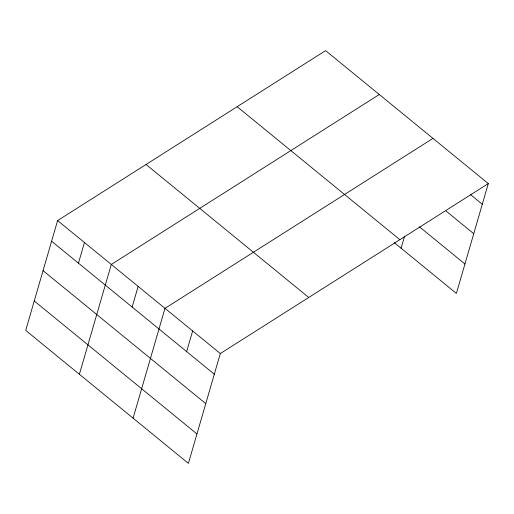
<?xml version="1.0" encoding="UTF-8"?>
<svg xmlns="http://www.w3.org/2000/svg" width="514" height="514" viewBox="0 0 514 514"><rect width="100%" height="100%" fill="white"/><g stroke="black" fill="none" stroke-linecap="round" stroke-linejoin="round"><path stroke-width="0.77" d="M57.607 220.577L25.7 330.399L188.407 463.377L220.313 353.555L488.3 183.601L325.593 50.623L57.607 220.577L220.313 353.555M78.456 263.162L84.45 242.518M79.394 374.282L111.3 264.459L379.287 94.505M132.149 307.044L138.144 286.401M133.087 418.165L164.994 308.342L432.981 138.388M186.659 351.595L192.654 330.952M401.074 248.211L404.582 236.138M488.3 183.601L456.393 293.423L394.36 242.724M470.625 194.703L482.299 204.251M446.094 211.068L473.754 233.677M419.456 226.822L464.945 263.997M237.153 106.706L399.866 239.691M146.04 164.493L308.747 297.471M51.606 241.22L214.319 374.205M43.06 270.647L205.767 403.631M34.252 300.966L196.958 433.951"/></g></svg>
